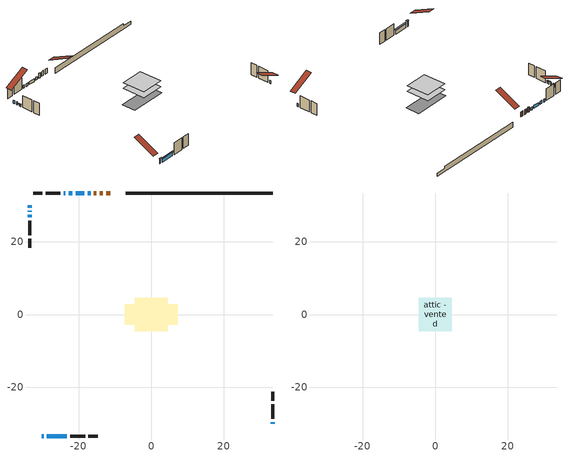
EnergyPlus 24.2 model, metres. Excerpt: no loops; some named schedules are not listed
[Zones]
conditioned space
 floor adiabatic (AdiabaticFloorConstruction): -4.56,-4.56 -4.56,4.56 4.56,4.56 4.56,-4.56 z3.67
 floor foundation (Slab1 construction): -7.27,-2.87 -7.27,2.87 7.27,2.87 7.27,-2.87 z-0.98
 wall outside (AdiabaticWallConstruction 1): -11.34,33.47 -12.4,33.47 / -13.33,33.47 -14.24,33.47 / -15.17,33.47 -15.8,33.47 z1.23:3.26
 wall outside (AdiabaticWallConstruction): -30.13,-33.47 -29.67,-33.47 z1.23:3.26; 33.47,-30.13 33.47,-29.67 / -16.73,33.47 -17.5,33.47 / -33.47,30.13 -33.47,29.44 / -18.42,33.47 -20.86,33.47 / -21.79,33.47 -22.71,33.47 / -33.47,28.52 -33.47,28.34 / -23.63,33.47 -24.09,33.47 z1.23:2.45; -28.74,-33.47 -23.26,-33.47 z1.23:2.75; -33.47,27.42 -33.47,26.8 z1.23:1.99
 wall outside (Wall1 construction): -25.02,33.47 -29.11,33.47 / -22.33,-33.47 -18.24,-33.47 / -33.47,25.88 -33.47,21.79 / 33.47,-28.74 33.47,-24.66 z1.23:6.11
 wall outside (Wall2 construction): -30.04,33.47 -32.54,33.47 / -17.31,-33.47 -14.81,-33.47 / -33.47,20.86 -33.47,18.35 / 33.47,-23.73 33.47,-21.22 z1.23:6.11
 wall foundation (FoundationWall1 construction): -7.07,33.47,-0.98 -7.07,33.47,1.23 29.42,33.47,1.23 29.42,33.47,0.34 33.47,33.47,0.34 33.47,33.47,-0.98
 window (WindowConstruction 5): -30.13,-33.47 -29.67,-33.47 z1.23:3.26
 window (WindowConstruction 6): 33.47,-30.13 33.47,-29.67 z1.23:2.45
 window (WindowConstruction 7): -16.73,33.47 -17.5,33.47 z1.23:2.45
 window (WindowConstruction 8): -33.47,30.13 -33.47,29.44 z1.23:2.45
 window (WindowConstruction): -18.42,33.47 -20.86,33.47 z1.23:2.45
 window (WindowConstruction 1): -21.79,33.47 -22.71,33.47 z1.23:2.45
 window (WindowConstruction 2): -28.74,-33.47 -23.26,-33.47 z1.23:2.75
 window (WindowConstruction 3): -33.47,28.51 -33.47,28.34 z1.23:2.45
 window (WindowConstruction 4): -33.47,27.41 -33.47,26.8 z1.23:1.99
 window (WindowConstruction 9): -23.64,33.47 -24.09,33.47 z1.23:2.45
 door (Door): -11.34,33.47 -12.4,33.47 z1.23:3.26
 door (Door 1): -13.33,33.47 -14.24,33.47 z1.23:3.26
 door (Door 2): -15.17,33.47 -15.8,33.47 z1.23:3.26
 ceiling adiabatic (AdiabaticFloorConstruction): 4.56,-4.56 4.56,4.56 -4.56,4.56 -4.56,-4.56 z3.67
attic - vented
 floor to conditioned space (Floor1 construction Reversed): -4.56,-4.56 -4.56,4.56 4.56,4.56 4.56,-4.56 z6.11
 roof outside (Roof1 construction): -10.41,33.47,6.11 -10.41,24.84,10.42 -8,24.84,10.42 -8,33.47,6.11; -31.06,-33.47,6.11 -31.06,-24.84,10.42 -33.47,-24.84,10.42 -33.47,-33.47,6.11; -33.47,31.06,6.11 -24.84,31.06,10.42 -24.84,33.47,10.42 -33.47,33.47,6.11; 33.47,-31.06,6.11 24.84,-31.06,10.42 24.84,-33.47,10.42 33.47,-33.47,6.11
shading: -29.37,-33.47 -30.43,-33.47 -30.43,-33.93 -29.37,-33.93 z3.56; -22.96,-33.47 -29.04,-33.47 -29.04,-33.93 -22.96,-33.93 z3.05; -33.47,26.51 -33.47,27.71 -33.93,27.71 -33.93,26.51 z2.29
[Building]
Building 1: Terrain=Suburbs
[Site:Location]
Vancouver Intl AP_BC: Latitude {deg}=49.19; Longitude {deg}=-123.18; Time Zone {hr}=-8; Elevation {m}=4; Keep Site Location Information=Yes
[Site:GroundTemperature:Shallow]
8.06451, 6.96315, 6.87495, 7.3976, 9.49575, 11.5841, 13.3946, 14.5416, 14.639, 13.7062, 11.9418, 9.91751
[Site:WaterMainsTemperature]
Calculation Method=Schedule; Temperature Schedule=mains temperature schedule
[Material] Roughness=Rough; Thermal Absorptance=0.9
Name | Thickness {m} | Conductivity {W/m-K} | Density {kg/m3} | Specific Heat {J/kg-K} | Solar Absorptance | Visible Absorptance
asphalt or fiberglass shingles | 0.00635 | 0.162714 | 1121.4 | 1465.45 | 0.4 | 0.4
ceiling stud and cavity | 0.1397 | 0.0759208 | 65.682 | 1177.47 | 0.7 | 0.7
concrete 4.0 in. | 0.1016 | 1.803125 | 2242.8 | 837.4 | 0.7 | 0.7
concrete 8.0 in. | 0.2032 | 1.803125 | 2242.8 | 837.4 | 0.7 | 0.7
door material | 0.04445 | 0.053851 | 512.64 | 1214.23 | 0.7 | 0.7
door material 1 | 0.04445 | 0.188738 | 512.64 | 1214.23 | 0.7 | 0.7
door material 2 | 0.04445 | 0.0639163 | 512.64 | 1214.23 | 0.7 | 0.7
exterior vertical ins | 0.041904 | 0.029427 | 32.04 | 1214.23 | 0.7 | 0.7
floor covering | 0.0127 | 0.0433444 | 54.468 | 1339.84 | 0.6 | 0.6
floor rigid ins; wall rigid ins | 0.512978 | 0.029427 | 32.04 | 1214.23 | 0.7 | 0.7
floor stud and cavity | 0.1397 | 1.75129 | 37.0049 | 1207.88 | 0.7 | 0.7
furniture material conditioned space 1 | 0.1524 | 0.115458 | 640.8 | 1214.23 | 0.6 | 0.6
gypsum board | 0.0127 | 0.160291 | 801 | 837.4 | 0.6 | 0.6
gypsum board 1 | 0.00254 | 0.160291 | 801 | 837.4 | 0.6 | 0.6
gypsum board 2 | 0.0127 | 0.160291 | 801 | 837.4 | 0.7 | 0.7
osb sheathing 0.5 in. | 0.0127 | 0.115458 | 512.64 | 1214.23 | 0.7 | 0.7
osb sheathing 0.75 in. | 0.01905 | 0.115458 | 512.64 | 1214.23 | 0.7 | 0.7
wall stud and cavity | 0.1397 | 0.0902599 | 139.0536 | 1170.24 | 0.7 | 0.7
wall stud and cavity 1 | 0.0889 | 0.49837 | 6.31874 | 1174.65 | 0.7 | 0.7
wall stud and cavity 2 | 0.0889 | 0.380278 | 52.3479 | 1209.89 | 0.7 | 0.7
wall stud and cavity 3 | 0.0889 | 0.391764 | 83.0341 | 1211.67 | 0.7 | 0.7
wood siding | 0.0254 | 0.102417 | 544.68 | 1172.36 | 0.4 | 0.4
wood siding 1 | 0.00254 | 0.102417 | 544.68 | 1172.36 | 0.4 | 0.4
wood siding 2; wood siding 3 | 0.0254 | 0.102417 | 544.68 | 1172.36 | 0.7 | 0.7
[WindowMaterial:SimpleGlazingSystem]
Name | U-Factor {W/m2-K} | Solar Heat Gain Coefficient
WindowMaterial | 2.99401 | 0.65
WindowMaterial 1 | 3.15015 | 0.64
WindowMaterial 2 | 2.63289 | 0.67
WindowMaterial 3 | 4.45212 | 0.56
WindowMaterial 4 | 3.7242 | 0.61
WindowMaterial 5 | 2.99003 | 0.61
WindowMaterial 6 | 4.18412 | 0.58
WindowMaterial 7 | 3.79177 | 0.6
WindowMaterial 8 | 3.30346 | 0.63
WindowMaterial 9 | 2.97868 | 0.61
[Construction]
AdiabaticFloorConstruction: floor stud and cavity, floor rigid ins, osb sheathing 0.75 in., floor covering
AdiabaticWallConstruction: wood siding 2, wall rigid ins, wall stud and cavity 2, gypsum board
AdiabaticWallConstruction 1: wood siding 3, wall rigid ins, wall stud and cavity 2, gypsum board
Door: door material
Door 1: door material 1
Door 2: door material 2
Floor1 construction Reversed: gypsum board, ceiling stud and cavity
FoundationWall1 construction: concrete 8.0 in., gypsum board 2
furniture construction conditioned space 1: furniture material conditioned space 1
PartitionWallConstruction: gypsum board, wall stud and cavity 3, gypsum board
Roof1 construction: asphalt or fiberglass shingles
Slab1 construction: concrete 4.0 in.
Wall1 construction: wood siding, osb sheathing 0.5 in., wall stud and cavity, gypsum board
Wall2 construction: wood siding 1, wall stud and cavity 1, gypsum board 1
WindowConstruction: WindowMaterial
WindowConstruction 1: WindowMaterial 1
WindowConstruction 2: WindowMaterial 2
WindowConstruction 3: WindowMaterial 3
WindowConstruction 4: WindowMaterial 4
WindowConstruction 5: WindowMaterial 5
WindowConstruction 6: WindowMaterial 6
WindowConstruction 7: WindowMaterial 7
WindowConstruction 8: WindowMaterial 8
WindowConstruction 9: WindowMaterial 9
[Zone] Multiplier=1; Part of Total Floor Area=Yes
Name | Volume {m3}
attic - vented | 56.6978
conditioned space | 410.5
[Space]
Name | Zone | Volume {m3}
attic - vented 1 | attic - vented | 56.6978
conditioned space 1 | conditioned space | 410.5
[ZoneInfiltration:EffectiveLeakageArea]
infil attic - vented 1: Zone or Space=attic - vented 1; Schedule=Always On Discrete; Effective Air Leakage Area {cm2}=3448.14; Stack Coefficient=0.00030017; Wind Coefficient=1.17059e-05
[ZoneMixing]
whole house fan mix: Zone or Space=attic - vented; Schedule=Always On Continuous; Design Flow Rate Calculation Method=Flow/Zone; Design Flow Rate {m3/s}=0; Source Zone or Space=conditioned space
[SurfaceProperty:ExposedFoundationPerimeter]
Slab1: Exposed Perimeter Calculation Method=TotalExposedPerimeter; Total Exposed Perimeter {m}=40.538
[InternalMass] Zone or ZoneList=conditioned space; Space or SpaceList=conditioned space 1
Name | Construction | Surface Area {m2}
furniture mass conditioned space 1 | furniture construction conditioned space 1 | 66.6519
partition wall mass | PartitionWallConstruction | 166.63
[Lights]
interior lighting: Zone or ZoneList or Space or SpaceList=conditioned space 1; Schedule=interior lighting schedule; Design Level Calculation Method=LightingLevel; Lighting Level {W}=343.2; Return Air Fraction=0; Fraction Radiant=0.6; Fraction Visible=0.2; Fraction Replaceable=1
[People]
occupants: Zone or ZoneList or Space or SpaceList=conditioned space 1; Number of People Schedule=occupants schedule; Number of People Calculation Method=People; Number of People=3; Fraction Radiant=0.314171; Sensible Heat Fraction=0.56303; Activity Level Schedule=occupants activity schedule; Carbon Dioxide Generation Rate {m3/s-W}=0; Enable ASHRAE 55 Comfort Warnings=No; Mean Radiant Temperature Calculation Type=EnclosureAveraged
[ElectricEquipment] Zone or ZoneList or Space or SpaceList=conditioned space 1; Design Level Calculation Method=EquipmentLevel
Name | Schedule | Design Level {W} | Fraction Latent | Fraction Radiant | Fraction Lost
clothes dryer | clothes dryer schedule | 140.772 | 0.015 | 0.081 | 0.85
clothes washer | clothes washer schedule | 32.1985 | 0.03 | 0.162 | 0.7
cooking range | cooking range schedule | 215.147 | 0.08 | 0.432 | 0.2
dishwasher | dishwasher schedule | 66.8632 | 0.3 | 0.18 | 0.4
fridge | fridge schedule | 72.9452 | 0 | 0.6 | 0
mech vent bath fan 0 | mech vent bath fan 0 schedule | 25.1 | 0 | 0 | 1
mech vent bath fan 1 | mech vent bath fan 1 schedule | 25.1 | 0 | 0 | 1
mech vent house fan | mech vent house fan schedule | 0 | 0 | 0 | 1
mech vent house fan cfis | mech vent house fan cfis schedule | 0 | 0 | 0 | 0
mech vent range fan 0 | mech vent range fan 0 schedule | 57 | 0 | 0 | 1
misc plug loads | misc plug loads schedule | 494.7 | 0.045 | 0.513 | 0.1
whole house fan | Always On Discrete | 0 | 0 | 0 | 1
[OtherEquipment] Zone or ZoneList or Space or SpaceList=conditioned space 1; Design Level Calculation Method=EquipmentLevel
Name | Fuel Type | Schedule | Design Level {W} | Fraction Latent | Fraction Radiant | Fraction Lost
clothes dryer 1 | Electricity | clothes dryer schedule | 0 | 0.015 | 0.081 | 0.85
cooking range 1 | Electricity | cooking range schedule | 0 | 0.08 | 0.432 | 0.2
general water use latent | None | general water use schedule | 62.594 | 1 | 0 | 0
general water use sensible | None | general water use schedule | -61.6891 | 0 | 0.6 | 0
mech vent house fan latent load | None | Always On Discrete | 0 | 1 | 0 | 0
mech vent house fan sensible load | None | Always On Discrete | 0 | 0 | 0 | 0
water heater energy adjustment1 | NaturalGas | Always On Discrete | 0.01 | 0 | 0 | 1
[ZoneInfiltration:DesignFlowRate] Zone or ZoneList or Space or SpaceList=conditioned space 1; Schedule=Always On Discrete; Design Flow Rate Calculation Method=Flow/Zone; Design Flow Rate {m3/s}=0
infil flow; natural vent flow; whole house fan flow
[AvailabilityManager:Scheduled]
furnace airloop Availability Manager: Schedule=Always On Discrete
[Foundation:Kiva]
Foundation Kiva 1: Initial Indoor Air Temperature {C}=18; Wall Height Above Grade {m}=1.23002; Wall Depth Below Slab {m}=0.2032; Custom Block Material Name 1=exterior vertical ins; Custom Block Depth 1 {m}=2.21001; Custom Block X Position 1 {m}=0.2159; Custom Block Z Position 1 {m}=0
[Foundation:Kiva:Settings]
Soil Conductivity {W/m-K}=0.849921; Soil Density {kg/m3}=1842.3; Soil Specific Heat {J/kg-K}=418.7; Ground Solar Absorptivity=0.9; Ground Thermal Absorptivity=0.9; Ground Surface Roughness {m}=0.03; Far-Field Width {m}=40; Deep-Ground Boundary Condition=ZeroFlux; Deep-Ground Depth {m}=40; Minimum Cell Dimension {m}=0.2; Maximum Cell Growth Coefficient=3; Simulation Timestep=Timestep
[Exterior:Lights]
exterior lighting: Schedule=exterior lighting schedule; Design Level {W}=75.6
[EnergyManagementSystem:GlobalVariable]
furnace_airloop_Fan_RTF
infil_program_Qfan
infil_program_Qinf
natural_vent_program_Qnv
natural_vent_program_Qwhf
[EnergyManagementSystem:Sensor]
Name | Output:Variable or Output:Meter Index Key | Output:Variable or Output:Meter
airflow_gain | infil flow | Infiltration Sensible Heat Gain Energy
airflow_gain_1 | natural vent flow | Infiltration Sensible Heat Gain Energy
airflow_gain_2 | whole house fan flow | Infiltration Sensible Heat Gain Energy
airflow_loss | infil flow | Infiltration Sensible Heat Loss Energy
airflow_loss_1 | natural vent flow | Infiltration Sensible Heat Loss Energy
airflow_loss_2 | whole house fan flow | Infiltration Sensible Heat Loss Energy
clg_load_cond |  | Cooling:EnergyTransfer:Zone:CONDITIONED SPACE
clg_sp_s; clg_sp_s_1 | cooling setpoint | Schedule Value
clothes_dryer_exhaust_0_sch_s | clothes dryer exhaust 0 schedule | Schedule Value
cool_season | cooling season schedule | Schedule Value
htg_load_cond |  | Heating:EnergyTransfer:Zone:CONDITIONED SPACE
htg_sp_s; htg_sp_s_1 | heating setpoint | Schedule Value
ig_ee_conv | clothes dryer | Electric Equipment Convective Heating Energy
ig_ee_conv_2 | cooking range | Electric Equipment Convective Heating Energy
ig_ee_conv_4 | fridge | Electric Equipment Convective Heating Energy
ig_ee_conv_5 | misc plug loads | Electric Equipment Convective Heating Energy
ig_ee_conv_6 | whole house fan | Electric Equipment Convective Heating Energy
ig_ee_rad | clothes dryer | Electric Equipment Radiant Heating Energy
ig_ee_rad_2 | cooking range | Electric Equipment Radiant Heating Energy
ig_ee_rad_4 | fridge | Electric Equipment Radiant Heating Energy
ig_ee_rad_5 | misc plug loads | Electric Equipment Radiant Heating Energy
ig_ee_rad_6 | whole house fan | Electric Equipment Radiant Heating Energy
ig_lgt_conv | interior lighting | Lights Convective Heating Energy
ig_lgt_rad | interior lighting | Lights Radiant Heating Energy
ig_lgt_vis | interior lighting | Lights Visible Radiation Heating Energy
ig_oe_conv | clothes dryer 1 | Other Equipment Convective Heating Energy
ig_oe_conv_1 | cooking range 1 | Other Equipment Convective Heating Energy
ig_oe_conv_2 | general water use latent | Other Equipment Convective Heating Energy
ig_oe_conv_3 | general water use sensible | Other Equipment Convective Heating Energy
ig_oe_conv_4 | water heater energy adjustment1 | Other Equipment Convective Heating Energy
ig_oe_rad | clothes dryer 1 | Other Equipment Radiant Heating Energy
ig_oe_rad_1 | cooking range 1 | Other Equipment Radiant Heating Energy
ig_oe_rad_2 | general water use latent | Other Equipment Radiant Heating Energy
ig_oe_rad_3 | general water use sensible | Other Equipment Radiant Heating Energy
ig_oe_rad_4 | water heater energy adjustment1 | Other Equipment Radiant Heating Energy
ig_ppl_conv | occupants | People Convective Heating Energy
ig_ppl_rad | occupants | People Radiant Heating Energy
im_conv | furniture mass conditioned space 1 | Surface Inside Face Convection Heat Gain Energy
im_conv_1 | partition wall mass | Surface Inside Face Convection Heat Gain Energy
im_ig | furniture mass conditioned space 1 | Surface Inside Face Internal Gains Radiation Heat Gain Energy
im_ig_1 | partition wall mass | Surface Inside Face Internal Gains Radiation Heat Gain Energy
im_lgt | furniture mass conditioned space 1 | Surface Inside Face Lights Radiation Heat Gain Energy
im_lgt_1 | partition wall mass | Surface Inside Face Lights Radiation Heat Gain Energy
im_sol | furniture mass conditioned space 1 | Surface Inside Face Solar Radiation Heat Gain Energy
im_sol_1 | partition wall mass | Surface Inside Face Solar Radiation Heat Gain Energy
im_surf | furniture mass conditioned space 1 | Surface Inside Face Net Surface Thermal Radiation Heat Gain Energy
im_surf_1 | partition wall mass | Surface Inside Face Net Surface Thermal Radiation Heat Gain Energy
mech_vent_bath_fan_0_sch_s | mech vent bath fan 0 schedule | Schedule Value
mech_vent_bath_fan_1_sch_s | mech vent bath fan 1 schedule | Schedule Value
mech_vent_range_fan_0_sch_s | mech vent range fan 0 schedule | Schedule Value
mv_conv | mech vent bath fan 0 | Electric Equipment Convective Heating Energy
mv_conv_1 | mech vent bath fan 1 | Electric Equipment Convective Heating Energy
mv_conv_2 | mech vent house fan | Electric Equipment Convective Heating Energy
mv_conv_3 | mech vent house fan cfis | Electric Equipment Convective Heating Energy
mv_conv_4 | mech vent range fan 0 | Electric Equipment Convective Heating Energy
mv_conv_5 | mech vent house fan latent load | Other Equipment Convective Heating Energy
mv_conv_6 | mech vent house fan sensible load | Other Equipment Convective Heating Energy
mv_rad | mech vent bath fan 0 | Electric Equipment Radiant Heating Energy
mv_rad_1 | mech vent bath fan 1 | Electric Equipment Radiant Heating Energy
mv_rad_2 | mech vent house fan | Electric Equipment Radiant Heating Energy
mv_rad_3 | mech vent house fan cfis | Electric Equipment Radiant Heating Energy
mv_rad_4 | mech vent range fan 0 | Electric Equipment Radiant Heating Energy
mv_rad_5 | mech vent house fan latent load | Other Equipment Radiant Heating Energy
mv_rad_6 | mech vent house fan sensible load | Other Equipment Radiant Heating Energy
natural_vent_s | natural vent schedule | Schedule Value
out_pb_s |  | Site Outdoor Air Barometric Pressure
out_wt_s |  | Site Outdoor Air Humidity Ratio
site_vw_s |  | Site Wind Speed
ss_back_out | Window1 | Surface Window Shortwave from Zone Back Out Window Heat Transfer Rate
ss_back_out_1 | Window10 | Surface Window Shortwave from Zone Back Out Window Heat Transfer Rate
ss_back_out_2 | Window12 | Surface Window Shortwave from Zone Back Out Window Heat Transfer Rate
ss_back_out_3 | Window14 | Surface Window Shortwave from Zone Back Out Window Heat Transfer Rate
ss_back_out_4 | Window2 | Surface Window Shortwave from Zone Back Out Window Heat Transfer Rate
ss_back_out_5 | Window4 | Surface Window Shortwave from Zone Back Out Window Heat Transfer Rate
ss_back_out_6 | Window5 | Surface Window Shortwave from Zone Back Out Window Heat Transfer Rate
ss_back_out_7 | Window7 | Surface Window Shortwave from Zone Back Out Window Heat Transfer Rate
ss_back_out_8 | Window8 | Surface Window Shortwave from Zone Back Out Window Heat Transfer Rate
ss_back_out_9 | Window9 | Surface Window Shortwave from Zone Back Out Window Heat Transfer Rate
ss_conv | Door1 | Surface Inside Face Convection Heat Gain Energy
ss_conv_1 | Door2 | Surface Inside Face Convection Heat Gain Energy
ss_conv_10 | Window7 | Surface Inside Face Convection Heat Gain Energy
ss_conv_11 | Window8 | Surface Inside Face Convection Heat Gain Energy
ss_conv_12 | Window9 | Surface Inside Face Convection Heat Gain Energy
ss_conv_2 | Door3 | Surface Inside Face Convection Heat Gain Energy
ss_conv_3 | Window1 | Surface Inside Face Convection Heat Gain Energy
ss_conv_4 | Window10 | Surface Inside Face Convection Heat Gain Energy
ss_conv_5 | Window12 | Surface Inside Face Convection Heat Gain Energy
ss_conv_6 | Window14 | Surface Inside Face Convection Heat Gain Energy
ss_conv_7 | Window2 | Surface Inside Face Convection Heat Gain Energy
ss_conv_8 | Window4 | Surface Inside Face Convection Heat Gain Energy
ss_conv_9 | Window5 | Surface Inside Face Convection Heat Gain Energy
ss_ig | Door1 | Surface Inside Face Internal Gains Radiation Heat Gain Energy
ss_ig_1 | Door2 | Surface Inside Face Internal Gains Radiation Heat Gain Energy
ss_ig_10 | Window7 | Surface Inside Face Internal Gains Radiation Heat Gain Energy
ss_ig_11 | Window8 | Surface Inside Face Internal Gains Radiation Heat Gain Energy
ss_ig_12 | Window9 | Surface Inside Face Internal Gains Radiation Heat Gain Energy
ss_ig_2 | Door3 | Surface Inside Face Internal Gains Radiation Heat Gain Energy
ss_ig_3 | Window1 | Surface Inside Face Internal Gains Radiation Heat Gain Energy
ss_ig_4 | Window10 | Surface Inside Face Internal Gains Radiation Heat Gain Energy
ss_ig_5 | Window12 | Surface Inside Face Internal Gains Radiation Heat Gain Energy
ss_ig_6 | Window14 | Surface Inside Face Internal Gains Radiation Heat Gain Energy
ss_ig_7 | Window2 | Surface Inside Face Internal Gains Radiation Heat Gain Energy
ss_ig_8 | Window4 | Surface Inside Face Internal Gains Radiation Heat Gain Energy
ss_ig_9 | Window5 | Surface Inside Face Internal Gains Radiation Heat Gain Energy
ss_lgt | Door1 | Surface Inside Face Lights Radiation Heat Gain Energy
ss_lgt_1 | Door2 | Surface Inside Face Lights Radiation Heat Gain Energy
ss_lgt_2 | Door3 | Surface Inside Face Lights Radiation Heat Gain Energy
ss_sol | Door1 | Surface Inside Face Solar Radiation Heat Gain Energy
ss_sol_1 | Door2 | Surface Inside Face Solar Radiation Heat Gain Energy
ss_sol_2 | Door3 | Surface Inside Face Solar Radiation Heat Gain Energy
ss_surf | Door1 | Surface Inside Face Net Surface Thermal Radiation Heat Gain Energy
ss_surf_1 | Door2 | Surface Inside Face Net Surface Thermal Radiation Heat Gain Energy
ss_surf_10 | Window7 | Surface Inside Face Net Surface Thermal Radiation Heat Gain Energy
ss_surf_11 | Window8 | Surface Inside Face Net Surface Thermal Radiation Heat Gain Energy
ss_surf_12 | Window9 | Surface Inside Face Net Surface Thermal Radiation Heat Gain Energy
ss_surf_2 | Door3 | Surface Inside Face Net Surface Thermal Radiation Heat Gain Energy
ss_surf_3 | Window1 | Surface Inside Face Net Surface Thermal Radiation Heat Gain Energy
ss_surf_4 | Window10 | Surface Inside Face Net Surface Thermal Radiation Heat Gain Energy
ss_surf_5 | Window12 | Surface Inside Face Net Surface Thermal Radiation Heat Gain Energy
ss_surf_6 | Window14 | Surface Inside Face Net Surface Thermal Radiation Heat Gain Energy
ss_surf_7 | Window2 | Surface Inside Face Net Surface Thermal Radiation Heat Gain Energy
ss_surf_8 | Window4 | Surface Inside Face Net Surface Thermal Radiation Heat Gain Energy
ss_surf_9 | Window5 | Surface Inside Face Net Surface Thermal Radiation Heat Gain Energy
ss_trans_in | Window1 | Surface Window Transmitted Solar Radiation Rate
ss_trans_in_1 | Window10 | Surface Window Transmitted Solar Radiation Rate
ss_trans_in_2 | Window12 | Surface Window Transmitted Solar Radiation Rate
ss_trans_in_3 | Window14 | Surface Window Transmitted Solar Radiation Rate
ss_trans_in_4 | Window2 | Surface Window Transmitted Solar Radiation Rate
ss_trans_in_5 | Window4 | Surface Window Transmitted Solar Radiation Rate
ss_trans_in_6 | Window5 | Surface Window Transmitted Solar Radiation Rate
ss_trans_in_7 | Window7 | Surface Window Transmitted Solar Radiation Rate
ss_trans_in_8 | Window8 | Surface Window Transmitted Solar Radiation Rate
ss_trans_in_9 | Window9 | Surface Window Transmitted Solar Radiation Rate
ss_trans_out | Window1 | Surface Inside Face Initial Transmitted Diffuse Transmitted Out Window Solar Radiation Rate
ss_trans_out_1 | Window10 | Surface Inside Face Initial Transmitted Diffuse Transmitted Out Window Solar Radiation Rate
ss_trans_out_2 | Window12 | Surface Inside Face Initial Transmitted Diffuse Transmitted Out Window Solar Radiation Rate
ss_trans_out_3 | Window14 | Surface Inside Face Initial Transmitted Diffuse Transmitted Out Window Solar Radiation Rate
ss_trans_out_4 | Window2 | Surface Inside Face Initial Transmitted Diffuse Transmitted Out Window Solar Radiation Rate
ss_trans_out_5 | Window4 | Surface Inside Face Initial Transmitted Diffuse Transmitted Out Window Solar Radiation Rate
ss_trans_out_6 | Window5 | Surface Inside Face Initial Transmitted Diffuse Transmitted Out Window Solar Radiation Rate
ss_trans_out_7 | Window7 | Surface Inside Face Initial Transmitted Diffuse Transmitted Out Window Solar Radiation Rate
ss_trans_out_8 | Window8 | Surface Inside Face Initial Transmitted Diffuse Transmitted Out Window Solar Radiation Rate
ss_trans_out_9 | Window9 | Surface Inside Face Initial Transmitted Diffuse Transmitted Out Window Solar Radiation Rate
s_conv | Floor1 | Surface Inside Face Convection Heat Gain Energy
s_conv_1 | FoundationWall1 | Surface Inside Face Convection Heat Gain Energy
s_conv_10 | Wall2:180 | Surface Inside Face Convection Heat Gain Energy
s_conv_11 | Wall2:270 | Surface Inside Face Convection Heat Gain Energy
s_conv_12 | Wall2:90 | Surface Inside Face Convection Heat Gain Energy
s_conv_2 | inferred conditioned ceiling | Surface Inside Face Convection Heat Gain Energy
s_conv_3 | inferred conditioned floor | Surface Inside Face Convection Heat Gain Energy
s_conv_4 | Slab1 | Surface Inside Face Convection Heat Gain Energy
s_conv_5 | Wall1:0 | Surface Inside Face Convection Heat Gain Energy
s_conv_6 | Wall1:180 | Surface Inside Face Convection Heat Gain Energy
s_conv_7 | Wall1:270 | Surface Inside Face Convection Heat Gain Energy
s_conv_8 | Wall1:90 | Surface Inside Face Convection Heat Gain Energy
s_conv_9 | Wall2:0 | Surface Inside Face Convection Heat Gain Energy
s_ig | Floor1 | Surface Inside Face Internal Gains Radiation Heat Gain Energy
s_ig_1 | FoundationWall1 | Surface Inside Face Internal Gains Radiation Heat Gain Energy
s_ig_10 | Wall2:180 | Surface Inside Face Internal Gains Radiation Heat Gain Energy
s_ig_11 | Wall2:270 | Surface Inside Face Internal Gains Radiation Heat Gain Energy
s_ig_12 | Wall2:90 | Surface Inside Face Internal Gains Radiation Heat Gain Energy
s_ig_2 | inferred conditioned ceiling | Surface Inside Face Internal Gains Radiation Heat Gain Energy
s_ig_3 | inferred conditioned floor | Surface Inside Face Internal Gains Radiation Heat Gain Energy
s_ig_4 | Slab1 | Surface Inside Face Internal Gains Radiation Heat Gain Energy
s_ig_5 | Wall1:0 | Surface Inside Face Internal Gains Radiation Heat Gain Energy
s_ig_6 | Wall1:180 | Surface Inside Face Internal Gains Radiation Heat Gain Energy
s_ig_7 | Wall1:270 | Surface Inside Face Internal Gains Radiation Heat Gain Energy
s_ig_8 | Wall1:90 | Surface Inside Face Internal Gains Radiation Heat Gain Energy
s_ig_9 | Wall2:0 | Surface Inside Face Internal Gains Radiation Heat Gain Energy
s_lgt | Floor1 | Surface Inside Face Lights Radiation Heat Gain Energy
s_lgt_1 | FoundationWall1 | Surface Inside Face Lights Radiation Heat Gain Energy
s_lgt_10 | Wall2:180 | Surface Inside Face Lights Radiation Heat Gain Energy
s_lgt_11 | Wall2:270 | Surface Inside Face Lights Radiation Heat Gain Energy
s_lgt_12 | Wall2:90 | Surface Inside Face Lights Radiation Heat Gain Energy
s_lgt_2 | inferred conditioned ceiling | Surface Inside Face Lights Radiation Heat Gain Energy
s_lgt_3 | inferred conditioned floor | Surface Inside Face Lights Radiation Heat Gain Energy
s_lgt_4 | Slab1 | Surface Inside Face Lights Radiation Heat Gain Energy
